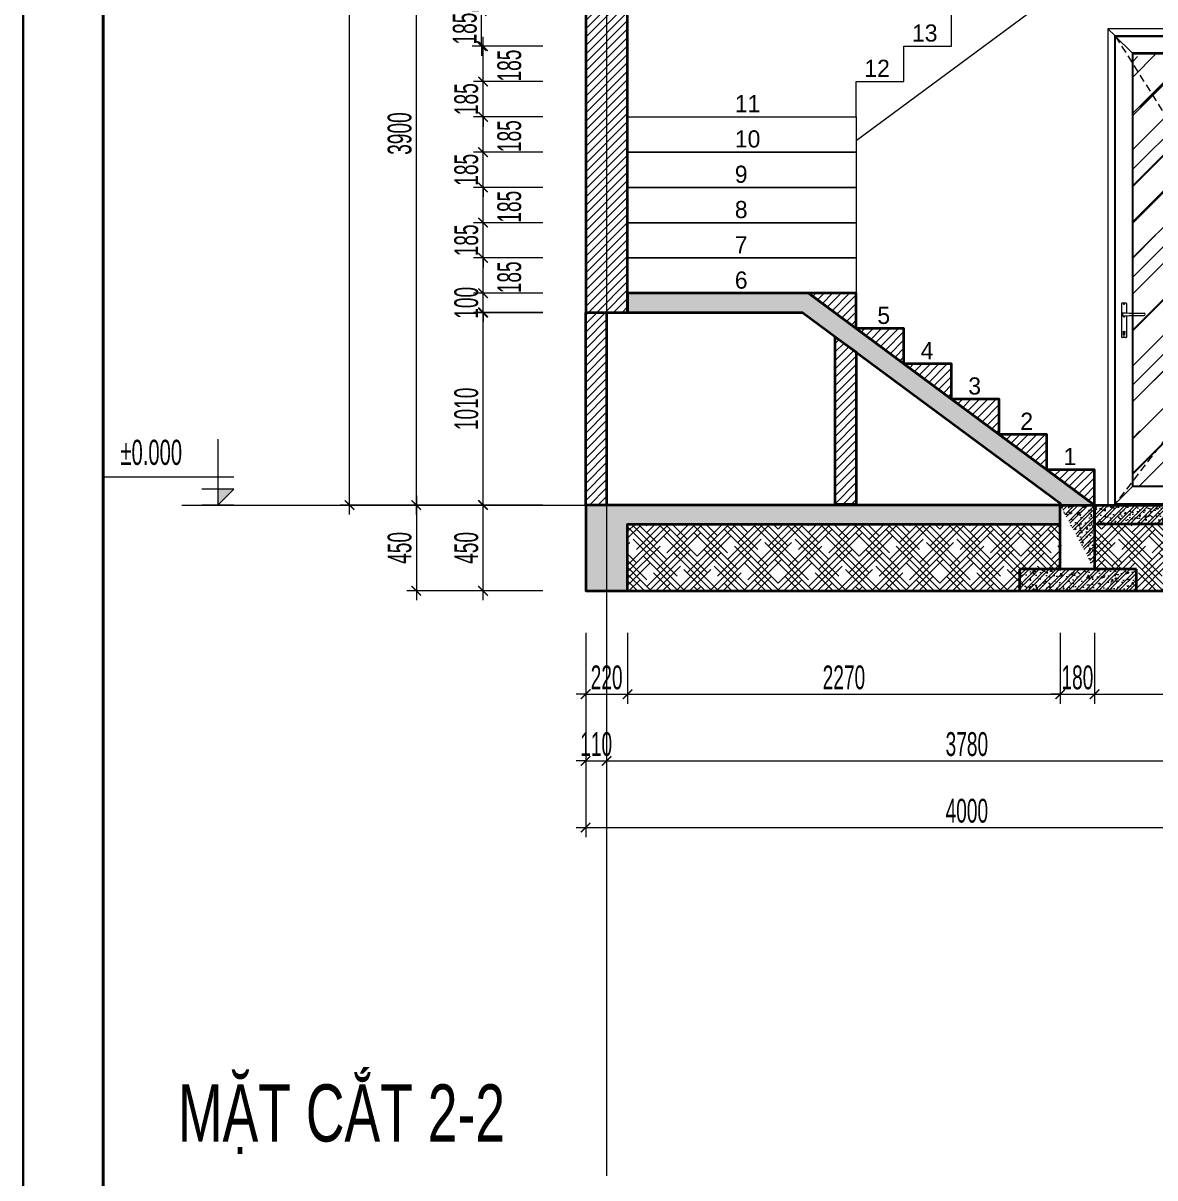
# Model space of a CAD drawing. Header units: millimetres. Extents: x 1336014 to 2939047, y -333549 to -60566.
# Drawn here: x 1430845 to 1436784, y -191835 to -185772 of the extents above; entities that cross this region are included whole.
import ezdxf
from ezdxf.enums import TextEntityAlignment as Align

# ---------------------------------------------------------------- set-up
doc = ezdxf.new("R2010")
doc.units = ezdxf.units.MM
doc.header["$MEASUREMENT"] = 0
doc.linetypes.add('CENTER2', pattern=[1.125, 0.75, -0.125, 0.125, -0.125])
doc.linetypes.add('DASHED', pattern=[0.75, 0.5, -0.25])
for name, color, linetype, lineweight in [('01.Cut', 255, 'Continuous', 35), ('02.Thay', 145, 'Continuous', 15), ('03.Manh', 251, 'Continuous', 13), ('05.Text', 253, 'Continuous', 18), ('06.betong', 2, 'Continuous', 35), ('08.Dim', 156, 'Continuous', 15), ('09.Hatch', 250, 'Continuous', 5), ('10.Text', 254, 'Continuous', 18), ('10.truc', 250, 'CENTER2', 20), ('11.Khung bo', 32, 'Continuous', 50), ('12.Khung', 36, 'Continuous', 25), ('DIM', 252, 'Continuous', 20), ('Khóa cửa', 3, 'Continuous', 9)]:
    doc.layers.add(name, color=color, linetype=linetype, lineweight=lineweight)
doc.layers.add('text', color=7, linetype='Continuous')
doc.layers.add('Tpl_Bound', color=1, linetype='Continuous', plot=False)
doc.styles.add('AVANTH', font='')
doc.styles.add('TT5_Ghi chu 1', font='', dxfattribs={"width": 0.7, "height": 240})
doc.styles.add('TT5_Text Dim', font='hoatbif.shx', dxfattribs={"width": 0.6})
doc.styles.get('AVANTH').set_extended_font_data('.VnAvantH')
doc.styles.get('TT5_Ghi chu 1').set_extended_font_data('.VnBlackH')
doc.dimstyles.new('TT5_Dim 1-50', dxfattribs={"dimscale": 50, "dimtxt": 2.5, "dimasz": 1, "dimexe": 1, "dimexo": 0.5, "dimgap": 0.5, "dimtad": 1, "dimdec": 0, "dimzin": 0, "dimdsep": 46, "dimtxsty": 'TT5_Text Dim', "dimblk": 'ARCHTICK', "dimcen": 0, "dimdle": 1, "dimclrd": 256, "dimclre": 256, "dimclrt": 1, "dimadec": 0, "dimazin": 0, "dimtfac": 0.015, "dimtdec": 0, "dimtix": 1, "dimtmove": 2, "dimatfit": 3, "dimldrblk": 'DOT', "dimfxl": 1, "dimtolj": 1, "dimtzin": 0, "dimlwd": -1, "dimlwe": -1, "dimarcsym": 1})
pattern_1 = [(45, (531514.985, -203097.647), (-22.0970869, 22.0970869), [])]
pattern_2 = [(50, (531514.985, -203097.647), (71.7260183, -6.2752135), [7.5, -82.5]), (355, (531514.985, -203097.65), (-13.8751334, 75.2192134), [6, -66]), (100.4514, (531520.96, -203098.17), (57.850938, 68.943954), [6.374019, -70.114211]), (46.1842, (531514.985, -203077.65), (106.724105, -16.5519014), [11.25, -123.75]), (96.6356, (531523.88, -203079.03), (93.46627, 97.411787), [9.561029, -105.1713]), (351.1842, (531514.98, -203077.65), (93.466195, 97.41186), [9, -99]), (21, (531524.985, -203082.647), (59.6907052, -40.261889), [7.5, -82.5]), (326, (531524.985, -203082.65), (24.331533, 72.5150045), [6, -66]), (71.4514, (531529.96, -203086), (84.022263, 32.2530497), [6.374019, -70.114211]), (37.5, (531514.985, -203097.647), (1.2159855, 33.2893854), [0, -65.2, 0, -67, 0, -66.25]), (7.5, (531514.985, -203097.647), (26.3069537, 39.4411712), [0, -38.2, 0, -63.7, 0, -25.25]), (327.5, (531492.685, -203097.647), (53.3822436, -2.2554872), [0, -25, 0, -78, 0, -103.5]), (317.5, (531482.685, -203097.647), (58.318617, 10.0104982), [0, -32.5, 0, -51.8, 0, -73.5]), (45, (531514.985, -203097.647), (-26.5165043, 26.5165043), []), (45, (531532.662, -203097.647), (-26.5165043, 26.5165043), [])]
pattern_3 = [(45, (487849.896, -203985.647), (53.0330086, 88.38834765), [400, -200]), (135, (487849.896, -203985.647), (53.0330086, -88.38834765), [400, -200])]

# ---------------------------------------------------------------- blocks, each defined once
blk = doc.blocks.new('100')
at = {"layer": '11.Khung bo', "const_width": 26.7}
blk.add_lwpolyline([(1860913, -945240), (1860913, -916940), (1896063, -916940), (1896063, -945240)], close=True, dxfattribs=at)
blk.add_lwpolyline([(1860913, -945240), (1860913, -916940), (1896063, -916940), (1896063, -945240)], close=True, dxfattribs=at)
blk.add_lwpolyline([(1860913, -945240), (1860913, -916940), (1896063, -916940), (1896063, -945240)], close=True, dxfattribs=at)
at = {"layer": '12.Khung'}
blk.add_lwpolyline([(1901579, -945940), (1901579, -916240), (1859580, -916240), (1859580, -945940)], close=True, dxfattribs=at)
blk.add_lwpolyline([(1901579, -945940), (1901579, -916240), (1859580, -916240), (1859580, -945940)], close=True, dxfattribs=at)
blk.add_lwpolyline([(1901579, -945940), (1901579, -916240), (1859580, -916240), (1859580, -945940)], close=True, dxfattribs=at)
blk = doc.blocks.new('TAY NAM')
at = {"layer": 'Khóa cửa', "color": 62}
for p, q in [((-66.6, -1.9), (-66.6, 62.6)), ((-64, 65.2), (-45.1, 65.2)), ((-42.5, 62.6), (-42.5, 12.7)), ((-63, 10.5), (-63, 0.7)), ((-60.4, 13.1), (-46.7, 13.1)), ((-46.7, 13.1), (-27.3, 11.2)), ((-27.3, 11.2), (51.6, 11.2)), ((-27.3, 0), (51.6, 0)), ((-66.6, -113.4), (-66.6, -1.9)), ((-60.4, -1.9), (-46.7, -1.9)), ((-46.7, -1.9), (-27.3, -0.1)), ((-42.5, -1.5), (-42.5, -113.4)), ((-45.1, -116), (-64, -116)), ((-57, -103.8), (-57, -90.7)), ((-52.7, -104.5), (-56.4, -104.5)), ((-55.2, -89), (-55.2, -85)), ((-55.2, -85), (-53.9, -85)), ((-53.9, -89), (-55.2, -89)), ((-53.9, -85), (-53.9, -89)), ((-52.1, -90.7), (-52.1, -103.8))]:
    blk.add_line(p, q, dxfattribs=at)
at = {"layer": 'Khóa cửa', "color": 62, "ltscale": 0.5}
for p, q in [((-55.7, 58.7), (-53.5, 58.7)), ((-54.6, 59.7), (-54.6, 57.6)), ((-55.7, -7.7), (-53.5, -7.7)), ((-54.6, -6.7), (-54.6, -8.9)), ((-55.7, -113.1), (-53.5, -113.1)), ((-54.6, -112.1), (-54.6, -114.2))]:
    blk.add_line(p, q, dxfattribs=at)
at = {"layer": 'Khóa cửa', "color": 62}
for centre, major_axis, start_param, end_param in [((-64, 62.6), (1.83, 1.83), 0.785398, 2.356194), ((-45.1, 62.6), (1.83, 1.83), 5.497787, 7.068583), ((-60.4, 10.5), (-1.83, 1.83), -0.785398, 0.785398), ((-60.4, 0.7), (1.83, 1.83), 2.356194, 3.926991), ((-54.6, 58.8), (-1.23, 1.23), 3.926991, 10.210176), ((50.3, 5.6), (-4.05, 4.05), 2.580988, 5.272994), ((-54.6, -7.6), (-1.23, 1.23), 3.926991, 10.210176), ((-64, -113.4), (-1.83, 1.83), 0.785398, 2.356194), ((-54.6, -87), (3.12, 3.12), 5.497787, 11.780972), ((-56.4, -103.8), (-0.458, 0.458), 0.785398, 2.356194), ((-54.6, -113), (-1.23, 1.23), 3.926991, 10.210176), ((-52.7, -103.8), (0.458, 0.458), 3.926991, 5.497787), ((-45.1, -113.4), (-1.83, 1.83), 2.356194, 3.926991)]:
    blk.add_ellipse(centre, major_axis=major_axis, ratio=1, start_param=start_param, end_param=end_param, dxfattribs=at)
blk = doc.blocks.new('34redrf')
at = {"layer": '03.Manh', "ltscale": 0.1}
h = blk.add_hatch(dxfattribs=at)
h.set_pattern_fill('AR-RROOF', color=256, scale=200, angle=45)
h.set_pattern_definition([(45, (9044.24, -14122.06), (169.705627, 452.54834), [3000, -400, 1000, -200]), (45, (9161.62, -13863.26), (-329.51176, 46.66905), [600, -66, 1200, -150]), (45, (8994.74, -13931.14), (640.638744, 830.143361), [1600, -280, 800, -200])])
h.paths.add_polyline_path([(908007.4, 11593.4), (907341.4, 11593.4), (907341.4, 13861.8), (908007.4, 13861.8)])
at = {"layer": '03.Manh'}
for points in [[(907245.4, 13957.8), (907209.4, 13993.8), (907209.4, 11493.4), (907245.4, 11493.4)], [(908139.4, 13993.8), (907209.4, 13993.8), (907245.4, 13957.8), (908103.4, 13957.8)], [(907336.4, 11588.4), (907249.4, 11501.4), (907249.4, 13953.8), (907336.4, 13866.8)], [(907249.4, 13953.8), (908099.4, 13953.8), (908012.4, 13866.8), (907336.4, 13866.8)], [(908099.4, 13953.8), (908012.4, 13866.8), (908012.4, 11588.4), (908099.4, 11501.4)], [(908139.4, 13993.8), (908103.4, 13957.8), (908103.4, 11493.4), (908139.4, 11493.4)], [(908012.4, 11588.4), (907336.4, 11588.4), (907249.4, 11501.4), (908099.4, 11501.4)]]:
    blk.add_lwpolyline(points, close=True, dxfattribs=at)
at = {"layer": '03.Manh', "linetype": 'DASHED', "ltscale": 80}
blk.add_lwpolyline([(907249.4, 13953.8), (908099.4, 12608.4), (907249.4, 11501.4)], dxfattribs=at)
at = {"layer": '03.Manh', "ltscale": 0.15}
blk.add_lwpolyline([(908007.4, 11593.4), (907341.4, 11593.4), (907341.4, 13861.8), (908007.4, 13861.8)], close=True, dxfattribs=at)
at = {"layer": '03.Manh'}
blk.add_blockref('TAY NAM', (907349.1, 12489), dxfattribs=at)
blk = doc.blocks.new('_ARCHTICK')
at = {"const_width": 0.15}
blk.add_lwpolyline([(-0.5, -0.5), (0.5, 0.5)], dxfattribs=at)
blk = doc.blocks.new('*D1069')
at = {"layer": '08.Dim', "transparency": 16777216}
for p, q in [((1433797.4, -188972.6), (1433797.4, -189345.6)), ((1434017.4, -188972.6), (1434017.4, -189345.6)), ((1433797.4, -189295.6), (1433747.4, -189295.6)), ((1433797.4, -189295.6), (1434017.4, -189295.6)), ((1434017.4, -189295.6), (1434067.4, -189295.6))]:
    blk.add_line(p, q, dxfattribs=at)
at = {"layer": 'Defpoints', "color": 0, "transparency": 16777216}
for p in [(1433797.4, -188947.6), (1434017.4, -188947.6), (1434017.4, -189295.6)]:
    blk.add_point(p, dxfattribs=at)
at = {"layer": '08.Dim', "transparency": 16777216, "xscale": 50, "yscale": 50, "zscale": 50}
blk.add_blockref('_ARCHTICK', (1433797.4, -189295.6), dxfattribs=at)
at = {"layer": '08.Dim', "transparency": 16777216, "xscale": 50, "yscale": 50, "zscale": 50, "rotation": 180}
blk.add_blockref('_ARCHTICK', (1434017.4, -189295.6), dxfattribs=at)
at = {"layer": '08.Dim', "color": 1, "transparency": 16777216, "insert": (1433907.4, -189208.1), "char_height": 125, "attachment_point": 5, "style": 'TT5_Text Dim'}
blk.add_mtext('\\A1;220', dxfattribs=at)
blk = doc.blocks.new('_DOT')
blk.add_line((-0.5, 0), (-1, 0))
at = {"const_width": 0.5}
blk.add_lwpolyline([(-0.25, 0, 1), (0.25, 0, 1)], format="xyb", close=True, dxfattribs=at)
blk = doc.blocks.new('*D1070')
at = {"layer": '08.Dim', "transparency": 16777216}
for p, q in [((1434017.4, -188972.6), (1434017.4, -189345.6)), ((1436287.5, -188972.6), (1436287.5, -189345.6)), ((1433967.4, -189295.6), (1436337.5, -189295.6))]:
    blk.add_line(p, q, dxfattribs=at)
at = {"layer": 'Defpoints', "color": 0, "transparency": 16777216}
for p in [(1434017.4, -188947.6), (1436287.5, -188947.6), (1436287.5, -189295.6)]:
    blk.add_point(p, dxfattribs=at)
at = {"layer": '08.Dim', "transparency": 16777216, "xscale": 50, "yscale": 50, "zscale": 50, "rotation": 180}
blk.add_blockref('_ARCHTICK', (1434017.4, -189295.6), dxfattribs=at)
at = {"layer": '08.Dim', "transparency": 16777216, "xscale": 50, "yscale": 50, "zscale": 50}
blk.add_blockref('_ARCHTICK', (1436287.5, -189295.6), dxfattribs=at)
at = {"layer": '08.Dim', "color": 1, "transparency": 16777216, "insert": (1435152.4, -189208.1), "char_height": 125, "attachment_point": 5, "style": 'TT5_Text Dim'}
blk.add_mtext('\\A1;2270', dxfattribs=at)
blk = doc.blocks.new('*D1071')
at = {"layer": '08.Dim', "transparency": 16777216}
for p, q in [((1436287.5, -188972.6), (1436287.5, -189345.6)), ((1436467.4, -188972.6), (1436467.4, -189345.6)), ((1436287.5, -189295.6), (1436237.5, -189295.6)), ((1436287.5, -189295.6), (1436467.4, -189295.6)), ((1436467.4, -189295.6), (1436517.4, -189295.6))]:
    blk.add_line(p, q, dxfattribs=at)
at = {"layer": 'Defpoints', "color": 0, "transparency": 16777216}
for p in [(1436287.5, -188947.6), (1436467.4, -188947.6), (1436467.4, -189295.6)]:
    blk.add_point(p, dxfattribs=at)
at = {"layer": '08.Dim', "transparency": 16777216, "xscale": 50, "yscale": 50, "zscale": 50}
blk.add_blockref('_ARCHTICK', (1436287.5, -189295.6), dxfattribs=at)
at = {"layer": '08.Dim', "transparency": 16777216, "xscale": 50, "yscale": 50, "zscale": 50, "rotation": 180}
blk.add_blockref('_ARCHTICK', (1436467.4, -189295.6), dxfattribs=at)
at = {"layer": '08.Dim', "color": 1, "transparency": 16777216, "insert": (1436377.4, -189208.1), "char_height": 125, "attachment_point": 5, "style": 'TT5_Text Dim'}
blk.add_mtext('\\A1;180', dxfattribs=at)
blk = doc.blocks.new('*D1072')
at = {"layer": '08.Dim', "transparency": 16777216}
for p, q in [((1436467.4, -188972.6), (1436467.4, -189345.6)), ((1437577.4, -188972.6), (1437577.4, -189345.6)), ((1436417.4, -189295.6), (1437627.4, -189295.6))]:
    blk.add_line(p, q, dxfattribs=at)
at = {"layer": 'Defpoints', "color": 0, "transparency": 16777216}
for p in [(1436467.4, -188947.6), (1437577.4, -188947.6), (1437577.4, -189295.6)]:
    blk.add_point(p, dxfattribs=at)
at = {"layer": '08.Dim', "transparency": 16777216, "xscale": 50, "yscale": 50, "zscale": 50, "rotation": 180}
blk.add_blockref('_ARCHTICK', (1436467.4, -189295.6), dxfattribs=at)
at = {"layer": '08.Dim', "transparency": 16777216, "xscale": 50, "yscale": 50, "zscale": 50}
blk.add_blockref('_ARCHTICK', (1437577.4, -189295.6), dxfattribs=at)
at = {"layer": '08.Dim', "color": 1, "transparency": 16777216, "insert": (1437022.4, -189208.1), "char_height": 125, "attachment_point": 5, "style": 'TT5_Text Dim'}
blk.add_mtext('\\A1;1110', dxfattribs=at)
blk = doc.blocks.new('*D1074')
at = {"layer": '08.Dim', "transparency": 16777216}
for p, q in [((1433907.4, -188972.6), (1433907.4, -189695.6)), ((1437687.4, -188972.6), (1437687.4, -189695.6)), ((1433857.4, -189645.6), (1437737.4, -189645.6))]:
    blk.add_line(p, q, dxfattribs=at)
at = {"layer": 'Defpoints', "color": 0, "transparency": 16777216}
for p in [(1433907.4, -188947.6), (1437687.4, -188947.6), (1437687.4, -189645.6)]:
    blk.add_point(p, dxfattribs=at)
at = {"layer": '08.Dim', "transparency": 16777216, "xscale": 50, "yscale": 50, "zscale": 50, "rotation": 180}
blk.add_blockref('_ARCHTICK', (1433907.4, -189645.6), dxfattribs=at)
at = {"layer": '08.Dim', "transparency": 16777216, "xscale": 50, "yscale": 50, "zscale": 50}
blk.add_blockref('_ARCHTICK', (1437687.4, -189645.6), dxfattribs=at)
at = {"layer": '08.Dim', "color": 1, "transparency": 16777216, "insert": (1435797.4, -189558.1), "char_height": 125, "attachment_point": 5, "style": 'TT5_Text Dim'}
blk.add_mtext('\\A1;3780', dxfattribs=at)
blk = doc.blocks.new('*D1075')
at = {"layer": '08.Dim', "transparency": 16777216}
for p, q in [((1433797.4, -188972.6), (1433797.4, -189695.6)), ((1433907.4, -188972.6), (1433907.4, -189695.6)), ((1433797.4, -189645.6), (1433747.4, -189645.6)), ((1433797.4, -189645.6), (1433907.4, -189645.6)), ((1433907.4, -189645.6), (1433957.4, -189645.6))]:
    blk.add_line(p, q, dxfattribs=at)
at = {"layer": 'Defpoints', "color": 0, "transparency": 16777216}
for p in [(1433797.4, -188947.6), (1433907.4, -188947.6), (1433907.4, -189645.6)]:
    blk.add_point(p, dxfattribs=at)
at = {"layer": '08.Dim', "transparency": 16777216, "xscale": 50, "yscale": 50, "zscale": 50}
blk.add_blockref('_ARCHTICK', (1433797.4, -189645.6), dxfattribs=at)
at = {"layer": '08.Dim', "transparency": 16777216, "xscale": 50, "yscale": 50, "zscale": 50, "rotation": 180}
blk.add_blockref('_ARCHTICK', (1433907.4, -189645.6), dxfattribs=at)
at = {"layer": '08.Dim', "color": 1, "transparency": 16777216, "insert": (1433852.4, -189558.1), "char_height": 125, "attachment_point": 5, "style": 'TT5_Text Dim'}
blk.add_mtext('\\A1;110', dxfattribs=at)
blk = doc.blocks.new('*D1077')
at = {"layer": '08.Dim', "transparency": 16777216}
for p, q in [((1433797.4, -188972.6), (1433797.4, -190045.6)), ((1437797.4, -188972.6), (1437797.4, -190045.6)), ((1433747.4, -189995.6), (1437847.4, -189995.6))]:
    blk.add_line(p, q, dxfattribs=at)
at = {"layer": 'Defpoints', "color": 0, "transparency": 16777216}
for p in [(1433797.4, -188947.6), (1437797.4, -188947.6), (1437797.4, -189995.6)]:
    blk.add_point(p, dxfattribs=at)
at = {"layer": '08.Dim', "transparency": 16777216, "xscale": 50, "yscale": 50, "zscale": 50, "rotation": 180}
blk.add_blockref('_ARCHTICK', (1433797.4, -189995.6), dxfattribs=at)
at = {"layer": '08.Dim', "transparency": 16777216, "xscale": 50, "yscale": 50, "zscale": 50}
blk.add_blockref('_ARCHTICK', (1437797.4, -189995.6), dxfattribs=at)
at = {"layer": '08.Dim', "color": 1, "transparency": 16777216, "insert": (1435797.4, -189908.1), "char_height": 125, "attachment_point": 5, "style": 'TT5_Text Dim'}
blk.add_mtext('\\A1;4000', dxfattribs=at)
blk = doc.blocks.new('*D1086')
at = {"layer": '08.Dim', "transparency": 16777216}
for p, q in [((1433258.9, -188802.6), (1433258.9, -188252.6)), ((1433572.4, -188302.6), (1433208.9, -188302.6)), ((1433572.4, -188752.6), (1433208.9, -188752.6))]:
    blk.add_line(p, q, dxfattribs=at)
at = {"layer": 'Defpoints', "color": 0, "transparency": 16777216}
for p in [(1433258.9, -188302.6), (1433597.4, -188302.6), (1433597.4, -188752.6)]:
    blk.add_point(p, dxfattribs=at)
at = {"layer": '08.Dim', "transparency": 16777216, "xscale": 50, "yscale": 50, "zscale": 50}
for p, rotation in [((1433258.9, -188302.6), 90), ((1433258.9, -188752.6), 270)]:
    blk.add_blockref('_ARCHTICK', p, dxfattribs=dict(at, rotation=rotation))
at = {"layer": '08.Dim', "color": 1, "transparency": 16777216, "insert": (1433171.4, -188527.6), "char_height": 125, "attachment_point": 5, "rotation": 90, "style": 'TT5_Text Dim'}
blk.add_mtext('\\A1;450', dxfattribs=at)
blk = doc.blocks.new('*D1087')
at = {"layer": '08.Dim', "transparency": 16777216}
for p, q in [((1432908.9, -188352.6), (1432908.9, -184352.1)), ((1433572.4, -184402.1), (1432858.9, -184402.1)), ((1433572.4, -188302.6), (1432858.9, -188302.6))]:
    blk.add_line(p, q, dxfattribs=at)
at = {"layer": 'Defpoints', "color": 0, "transparency": 16777216}
for p in [(1432908.9, -184402.1), (1433597.4, -184402.1), (1433597.4, -188302.6)]:
    blk.add_point(p, dxfattribs=at)
at = {"layer": '08.Dim', "transparency": 16777216, "xscale": 50, "yscale": 50, "zscale": 50}
for p, rotation in [((1432908.9, -184402.1), 90), ((1432908.9, -188302.6), 270)]:
    blk.add_blockref('_ARCHTICK', p, dxfattribs=dict(at, rotation=rotation))
at = {"layer": '08.Dim', "color": 1, "transparency": 16777216, "insert": (1432821.4, -186352.4), "char_height": 125, "attachment_point": 5, "rotation": 90, "style": 'TT5_Text Dim'}
blk.add_mtext('\\A1;3900', dxfattribs=at)
blk = doc.blocks.new('*D1091')
at = {"layer": '08.Dim', "transparency": 16777216}
for p, q in [((1432908.9, -188252.6), (1432908.9, -188802.6)), ((1433572.4, -188302.6), (1432858.9, -188302.6)), ((1433572.4, -188752.6), (1432858.9, -188752.6))]:
    blk.add_line(p, q, dxfattribs=at)
at = {"layer": 'Defpoints', "color": 0, "transparency": 16777216}
for p in [(1433597.4, -188302.6), (1432908.9, -188752.6), (1433597.4, -188752.6)]:
    blk.add_point(p, dxfattribs=at)
at = {"layer": '08.Dim', "transparency": 16777216, "xscale": 50, "yscale": 50, "zscale": 50}
for p, rotation in [((1432908.9, -188302.6), 90), ((1432908.9, -188752.6), 270)]:
    blk.add_blockref('_ARCHTICK', p, dxfattribs=dict(at, rotation=rotation))
at = {"layer": '08.Dim', "color": 1, "transparency": 16777216, "insert": (1432821.4, -188527.6), "char_height": 125, "attachment_point": 5, "rotation": 90, "style": 'TT5_Text Dim'}
blk.add_mtext('\\A1;450', dxfattribs=at)
blk = doc.blocks.new('*D1092')
at = {"layer": '08.Dim', "transparency": 16777216}
for p, q in [((1433572.4, -174352.4), (1432508.9, -174352.4)), ((1432558.9, -188352.6), (1432558.9, -174302.4)), ((1433572.4, -188302.6), (1432508.9, -188302.6))]:
    blk.add_line(p, q, dxfattribs=at)
at = {"layer": 'Defpoints', "color": 0, "transparency": 16777216}
for p in [(1432558.9, -174352.4), (1433597.4, -174352.4), (1433597.4, -188302.6)]:
    blk.add_point(p, dxfattribs=at)
at = {"layer": '08.Dim', "transparency": 16777216, "xscale": 50, "yscale": 50, "zscale": 50}
for p, rotation in [((1432558.9, -174352.4), 90), ((1432558.9, -188302.6), 270)]:
    blk.add_blockref('_ARCHTICK', p, dxfattribs=dict(at, rotation=rotation))
at = {"layer": '08.Dim', "color": 1, "transparency": 16777216, "insert": (1432471.4, -181327.5), "char_height": 125, "attachment_point": 5, "rotation": 90, "style": 'TT5_Text Dim'}
blk.add_mtext('\\A1;13950', dxfattribs=at)
blk = doc.blocks.new('A$C4E7C6F34')
at = {"layer": 'DIM'}
blk.add_hatch(color=256, dxfattribs=at).paths.add_polyline_path([(-38, 0), (-38, 138), (-178, 138)])
for p, q in [((-38, 576), (-38, 0)), ((964, 248), (-178, 248)), ((-178, 138), (101, 138)), ((-178, 138), (-38, 0)), ((-178, 0), (101, 0))]:
    blk.add_line(p, q, dxfattribs=at)
at = {"layer": 'text', "style": 'TT5_Text Dim', "flags": 8}
blk.add_attdef('%%P0.000', text='', height=220, dxfattribs=at).set_placement((102, 461), align=Align.MIDDLE_LEFT)
blk = doc.blocks.new('*D1094')
at = {"layer": '08.Dim', "transparency": 16777216}
for p, q in [((1433258.9, -188352.6), (1433258.9, -187242.9)), ((1433572.4, -187292.9), (1433208.9, -187292.9)), ((1433572.4, -188302.6), (1433208.9, -188302.6))]:
    blk.add_line(p, q, dxfattribs=at)
at = {"layer": 'Defpoints', "color": 0, "transparency": 16777216}
for p in [(1433258.9, -187292.9), (1433597.4, -187292.9), (1433597.4, -188302.6)]:
    blk.add_point(p, dxfattribs=at)
at = {"layer": '08.Dim', "transparency": 16777216, "xscale": 50, "yscale": 50, "zscale": 50}
for p, rotation in [((1433258.9, -187292.9), 90), ((1433258.9, -188302.6), 270)]:
    blk.add_blockref('_ARCHTICK', p, dxfattribs=dict(at, rotation=rotation))
at = {"layer": '08.Dim', "color": 1, "transparency": 16777216, "insert": (1433171.4, -187797.7), "char_height": 125, "attachment_point": 5, "rotation": 90, "style": 'TT5_Text Dim'}
blk.add_mtext('\\A1;1010', dxfattribs=at)
blk = doc.blocks.new('*D1095')
at = {"layer": '08.Dim', "transparency": 16777216}
for p, q in [((1433258.9, -187190.9), (1433258.9, -187140.9)), ((1433572.4, -187190.9), (1433208.9, -187190.9)), ((1433258.9, -187290.9), (1433258.9, -187190.9)), ((1433572.4, -187290.9), (1433208.9, -187290.9)), ((1433258.9, -187290.9), (1433258.9, -187340.9))]:
    blk.add_line(p, q, dxfattribs=at)
at = {"layer": 'Defpoints', "color": 0, "transparency": 16777216}
for p in [(1433258.9, -187190.9), (1433597.4, -187190.9), (1433597.4, -187290.9)]:
    blk.add_point(p, dxfattribs=at)
at = {"layer": '08.Dim', "transparency": 16777216, "xscale": 50, "yscale": 50, "zscale": 50}
for p, rotation in [((1433258.9, -187190.9), 270), ((1433258.9, -187290.9), 90)]:
    blk.add_blockref('_ARCHTICK', p, dxfattribs=dict(at, rotation=rotation))
at = {"layer": '08.Dim', "color": 1, "transparency": 16777216, "insert": (1433171.4, -187240.9), "char_height": 125, "attachment_point": 5, "rotation": 90, "style": 'TT5_Text Dim'}
blk.add_mtext('\\A1;100', dxfattribs=at)
blk = doc.blocks.new('*D1096')
at = {"layer": '08.Dim', "transparency": 16777216}
for p, q in [((1433258.9, -187240.9), (1433258.9, -186955.6)), ((1433572.4, -187005.6), (1433208.9, -187005.6)), ((1433572.4, -187190.9), (1433208.9, -187190.9))]:
    blk.add_line(p, q, dxfattribs=at)
at = {"layer": 'Defpoints', "color": 0, "transparency": 16777216}
for p in [(1433258.9, -187005.6), (1433597.4, -187005.6), (1433597.4, -187190.9)]:
    blk.add_point(p, dxfattribs=at)
at = {"layer": '08.Dim', "transparency": 16777216, "xscale": 50, "yscale": 50, "zscale": 50}
for p, rotation in [((1433258.9, -187005.6), 90), ((1433258.9, -187190.9), 270)]:
    blk.add_blockref('_ARCHTICK', p, dxfattribs=dict(at, rotation=rotation))
at = {"layer": '08.Dim', "color": 1, "transparency": 16777216, "insert": (1433397, -187107), "char_height": 125, "attachment_point": 5, "rotation": 90, "style": 'TT5_Text Dim'}
blk.add_mtext('\\A1;185', dxfattribs=at)
blk = doc.blocks.new('*D1097')
at = {"layer": '08.Dim', "transparency": 16777216}
for p, q in [((1433258.9, -186820.3), (1433258.9, -186770.3)), ((1433572.4, -186820.3), (1433208.9, -186820.3)), ((1433258.9, -187005.6), (1433258.9, -186820.3)), ((1433572.4, -187005.6), (1433208.9, -187005.6)), ((1433258.9, -187005.6), (1433258.9, -187055.6))]:
    blk.add_line(p, q, dxfattribs=at)
at = {"layer": 'Defpoints', "color": 0, "transparency": 16777216}
for p in [(1433258.9, -186820.3), (1433597.4, -186820.3), (1433597.4, -187005.6)]:
    blk.add_point(p, dxfattribs=at)
at = {"layer": '08.Dim', "transparency": 16777216, "xscale": 50, "yscale": 50, "zscale": 50}
for p, rotation in [((1433258.9, -186820.3), 270), ((1433258.9, -187005.6), 90)]:
    blk.add_blockref('_ARCHTICK', p, dxfattribs=dict(at, rotation=rotation))
at = {"layer": '08.Dim', "color": 1, "transparency": 16777216, "insert": (1433171.4, -186912.9), "char_height": 125, "attachment_point": 5, "rotation": 90, "style": 'TT5_Text Dim'}
blk.add_mtext('\\A1;185', dxfattribs=at)
blk = doc.blocks.new('*D1098')
at = {"layer": '08.Dim', "transparency": 16777216}
for p, q in [((1433258.9, -186449.7), (1433258.9, -186399.7)), ((1433572.4, -186449.7), (1433208.9, -186449.7)), ((1433258.9, -186635), (1433258.9, -186449.7)), ((1433572.4, -186635), (1433208.9, -186635)), ((1433258.9, -186635), (1433258.9, -186685))]:
    blk.add_line(p, q, dxfattribs=at)
at = {"layer": 'Defpoints', "color": 0, "transparency": 16777216}
for p in [(1433258.9, -186449.7), (1433597.4, -186449.7), (1433597.4, -186635)]:
    blk.add_point(p, dxfattribs=at)
at = {"layer": '08.Dim', "transparency": 16777216, "xscale": 50, "yscale": 50, "zscale": 50}
for p, rotation in [((1433258.9, -186449.7), 270), ((1433258.9, -186635), 90)]:
    blk.add_blockref('_ARCHTICK', p, dxfattribs=dict(at, rotation=rotation))
at = {"layer": '08.Dim', "color": 1, "transparency": 16777216, "insert": (1433171.4, -186542.4), "char_height": 125, "attachment_point": 5, "rotation": 90, "style": 'TT5_Text Dim'}
blk.add_mtext('\\A1;185', dxfattribs=at)
blk = doc.blocks.new('*D1099')
at = {"layer": '08.Dim', "transparency": 16777216}
for p, q in [((1433258.9, -186079.1), (1433258.9, -186029.1)), ((1433572.4, -186079.1), (1433208.9, -186079.1)), ((1433258.9, -186264.4), (1433258.9, -186079.1)), ((1433572.4, -186264.4), (1433208.9, -186264.4)), ((1433258.9, -186264.4), (1433258.9, -186314.4))]:
    blk.add_line(p, q, dxfattribs=at)
at = {"layer": 'Defpoints', "color": 0, "transparency": 16777216}
for p in [(1433258.9, -186079.1), (1433597.4, -186079.1), (1433597.4, -186264.4)]:
    blk.add_point(p, dxfattribs=at)
at = {"layer": '08.Dim', "transparency": 16777216, "xscale": 50, "yscale": 50, "zscale": 50}
for p, rotation in [((1433258.9, -186079.1), 270), ((1433258.9, -186264.4), 90)]:
    blk.add_blockref('_ARCHTICK', p, dxfattribs=dict(at, rotation=rotation))
at = {"layer": '08.Dim', "color": 1, "transparency": 16777216, "insert": (1433171.4, -186171.8), "char_height": 125, "attachment_point": 5, "rotation": 90, "style": 'TT5_Text Dim'}
blk.add_mtext('\\A1;185', dxfattribs=at)
blk = doc.blocks.new('*D1100')
at = {"layer": '08.Dim', "transparency": 16777216}
for p, q in [((1433251.2, -185708.6), (1433251.2, -185658.6)), ((1433572.4, -185708.6), (1433201.2, -185708.6)), ((1433251.2, -185893.8), (1433251.2, -185708.6)), ((1433572.4, -185893.8), (1433201.2, -185893.8)), ((1433251.2, -185893.8), (1433251.2, -185943.8))]:
    blk.add_line(p, q, dxfattribs=at)
at = {"layer": 'Defpoints', "color": 0, "transparency": 16777216}
for p in [(1433251.2, -185708.6), (1433597.4, -185708.6), (1433597.4, -185893.8)]:
    blk.add_point(p, dxfattribs=at)
at = {"layer": '08.Dim', "transparency": 16777216, "xscale": 50, "yscale": 50, "zscale": 50}
for p, rotation in [((1433251.2, -185708.6), 270), ((1433251.2, -185893.8), 90)]:
    blk.add_blockref('_ARCHTICK', p, dxfattribs=dict(at, rotation=rotation))
at = {"layer": '08.Dim', "color": 1, "transparency": 16777216, "insert": (1433163.7, -185801.2), "char_height": 125, "attachment_point": 5, "rotation": 90, "style": 'TT5_Text Dim'}
blk.add_mtext('\\A1;185', dxfattribs=at)
blk = doc.blocks.new('*D1104')
at = {"layer": '08.Dim', "transparency": 16777216}
for p, q in [((1433258.9, -186870.3), (1433258.9, -186585)), ((1433572.4, -186635), (1433208.9, -186635)), ((1433572.4, -186820.3), (1433208.9, -186820.3))]:
    blk.add_line(p, q, dxfattribs=at)
at = {"layer": 'Defpoints', "color": 0, "transparency": 16777216}
for p in [(1433258.9, -186635), (1433597.4, -186635), (1433597.4, -186820.3)]:
    blk.add_point(p, dxfattribs=at)
at = {"layer": '08.Dim', "transparency": 16777216, "xscale": 50, "yscale": 50, "zscale": 50}
for p, rotation in [((1433258.9, -186635), 90), ((1433258.9, -186820.3), 270)]:
    blk.add_blockref('_ARCHTICK', p, dxfattribs=dict(at, rotation=rotation))
at = {"layer": '08.Dim', "color": 1, "transparency": 16777216, "insert": (1433397, -186736.4), "char_height": 125, "attachment_point": 5, "rotation": 90, "style": 'TT5_Text Dim'}
blk.add_mtext('\\A1;185', dxfattribs=at)
blk = doc.blocks.new('*D1105')
at = {"layer": '08.Dim', "transparency": 16777216}
for p, q in [((1433258.9, -186499.7), (1433258.9, -186214.4)), ((1433572.4, -186264.4), (1433208.9, -186264.4)), ((1433572.4, -186449.7), (1433208.9, -186449.7))]:
    blk.add_line(p, q, dxfattribs=at)
at = {"layer": 'Defpoints', "color": 0, "transparency": 16777216}
for p in [(1433258.9, -186264.4), (1433597.4, -186264.4), (1433597.4, -186449.7)]:
    blk.add_point(p, dxfattribs=at)
at = {"layer": '08.Dim', "transparency": 16777216, "xscale": 50, "yscale": 50, "zscale": 50}
for p, rotation in [((1433258.9, -186264.4), 90), ((1433258.9, -186449.7), 270)]:
    blk.add_blockref('_ARCHTICK', p, dxfattribs=dict(at, rotation=rotation))
at = {"layer": '08.Dim', "color": 1, "transparency": 16777216, "insert": (1433397, -186365.9), "char_height": 125, "attachment_point": 5, "rotation": 90, "style": 'TT5_Text Dim'}
blk.add_mtext('\\A1;185', dxfattribs=at)
blk = doc.blocks.new('*D1106')
at = {"layer": '08.Dim', "transparency": 16777216}
for p, q in [((1433258.9, -186129.1), (1433258.9, -185843.8)), ((1433572.4, -185893.8), (1433208.9, -185893.8)), ((1433572.4, -186079.1), (1433208.9, -186079.1))]:
    blk.add_line(p, q, dxfattribs=at)
at = {"layer": 'Defpoints', "color": 0, "transparency": 16777216}
for p in [(1433258.9, -185893.8), (1433597.4, -185893.8), (1433597.4, -186079.1)]:
    blk.add_point(p, dxfattribs=at)
at = {"layer": '08.Dim', "transparency": 16777216, "xscale": 50, "yscale": 50, "zscale": 50}
for p, rotation in [((1433258.9, -185893.8), 90), ((1433258.9, -186079.1), 270)]:
    blk.add_blockref('_ARCHTICK', p, dxfattribs=dict(at, rotation=rotation))
at = {"layer": '08.Dim', "color": 1, "transparency": 16777216, "insert": (1433397, -185995.3), "char_height": 125, "attachment_point": 5, "rotation": 90, "style": 'TT5_Text Dim'}
blk.add_mtext('\\A1;185', dxfattribs=at)

msp = doc.modelspace()

# ---------------------------------------------------------------- hatches: boundary and pattern name
at = {"layer": '09.Hatch', "ltscale": 50}
h = msp.add_hatch(dxfattribs=at)
h.set_pattern_fill('TUONGXAY', color=256, scale=250, style=0)
h.set_pattern_definition([(45, (250010.494, -71783.014), (-22.0970869, 22.0970869), [])])
h.paths.add_polyline_path([(1434017.4, -184852.1), (1433797.4, -184852.1), (1433797.4, -187290.9), (1434017.4, -187290.9)])
h = msp.add_hatch(dxfattribs=at)
h.set_pattern_fill('BTCT', color=256, scale=10, style=0)
h.set_pattern_definition([(50, (-362187.75, -128272.514), (71.7260183, -6.2752135), [7.5, -82.5]), (355, (-362187.75, -128272.514), (-13.8751334, 75.2192134), [6, -66]), (100.4514, (-362181.77, -128273.04), (57.8509382, 68.9439542), [6.374019, -70.1142112]), (46.1842, (-362187.75, -128252.51), (106.724105, -16.5519014), [11.25, -123.75]), (96.6356, (-362178.86, -128253.89), (93.4662706, 97.411787), [9.561029, -105.1713]), (351.1842, (-362187.75, -128252.51), (93.4661945, 97.41186), [9, -99]), (21, (-362177.75, -128257.514), (59.6907052, -40.261889), [7.5, -82.5]), (326, (-362177.75, -128257.514), (24.3315332, 72.5150045), [6, -66]), (71.4514, (-362172.776, -128260.87), (84.0222629, 32.2530497), [6.374019, -70.1142112]), (37.5, (-362187.75, -128272.514), (1.21598553, 33.2893854), [0, -65.2, 0, -67, 0, -66.25]), (7.5, (-362187.75, -128272.514), (26.30695374, 39.4411712), [0, -38.2, 0, -63.7, 0, -25.25]), (327.5, (-362210.05, -128272.514), (53.3822436, -2.25548717), [0, -25, 0, -78, 0, -103.5]), (317.5, (-362220.05, -128272.514), (58.3186169, 10.0104982), [0, -32.5, 0, -51.8, 0, -73.5]), (45, (-362187.75, -128272.514), (-26.5165043, 26.5165043), []), (45, (-362170.072, -128272.514), (-26.5165043, 26.5165043), [])])
h.paths.add_polyline_path([(1434017.4, -187190.9), (1434017.4, -187290.9), (1434934.4, -187290.9), (1436286.5, -188293), (1436286.5, -188302.6), (1436467.4, -188302.6), (1434967.4, -187190.9)])
h = msp.add_hatch(dxfattribs=at)
h.set_pattern_fill('TUONGXAY', color=256, scale=250, style=0)
h.set_pattern_definition([(45, (-362187.75, -128272.514), (-22.0970869, 22.0970869), [])])
h.paths.add_polyline_path([(1434967.4, -187190.9), (1436467.4, -188302.6), (1436467.4, -188117.3), (1436217.4, -188117.3), (1436217.4, -187932), (1435967.4, -187932), (1435967.4, -187746.7), (1435717.4, -187746.7), (1435717.4, -187561.5), (1435467.4, -187561.5), (1435467.4, -187376.2), (1435217.4, -187376.2), (1435217.4, -187190.9)])
h = msp.add_hatch(dxfattribs=at)
h.set_pattern_fill('TUONGXAY', color=256, scale=250, style=0)
h.set_pattern_definition(pattern_1)
h.paths.add_polyline_path([(1433797.4, -187290.9), (1433907.4, -187290.9), (1433907.4, -188302.6), (1433797.4, -188302.6)])
h = msp.add_hatch(dxfattribs=at)
h.set_pattern_fill('TUONGXAY', color=256, scale=250, style=0)
h.set_pattern_definition(pattern_1)
h.paths.add_polyline_path([(1435217.4, -187593.7), (1435217.3, -187500.5), (1435107.3, -187419), (1435107.4, -188302.6), (1435217.4, -188302.6)])
h = msp.add_hatch(dxfattribs=at)
h.set_pattern_fill('BTCT', color=256, scale=10, style=0)
h.set_pattern_definition(pattern_2)
h.paths.add_polyline_path([(1434017.4, -188752.6), (1434017.4, -188402.6), (1436286.5, -188402.6), (1436286.5, -188302.6), (1433797.4, -188302.6), (1433797.4, -188752.6)])
h = msp.add_hatch(dxfattribs=at)
h.set_pattern_fill('BTCT', color=256, scale=10, style=0)
h.set_pattern_definition(pattern_2)
h.paths.add_polyline_path([(1436687.2, -188752.6), (1436687.2, -188639.4), (1436074.2, -188639.4), (1436074.2, -188752.6)])
edge = h.paths.add_edge_path()
edge.add_line((1436687.2, -188752.6), (1436687.2, -188639.4))
edge.add_line((1436687.2, -188639.4), (1436074.2, -188639.4))
edge.add_line((1436074.2, -188639.4), (1436074.2, -188752.6))
edge.add_line((1436074.2, -188752.6), (1436687.2, -188752.6))
edge.add_line((1436467.4, -188302.6), (1436467.4, -188639.4))
edge.add_line((1436286.5, -188639.4), (1436286.5, -188302.6))
edge.add_line((1436467.4, -188639.4), (1436294, -188639.4))
edge.add_line((1436286.5, -188302.6), (1436467.4, -188302.6))
h = msp.add_hatch(dxfattribs=at)
h.set_pattern_fill('BTCT', color=256, scale=10, style=0)
h.set_pattern_definition(pattern_2)
h.paths.add_polyline_path([(1436467.4, -188302.6), (1437797.4, -188302.6), (1437797.4, -188752.6), (1437577.4, -188752.6), (1437577.4, -188402.6), (1436467.4, -188402.6)])
at = {"layer": '09.Hatch'}
h = msp.add_hatch(dxfattribs=at)
h.set_pattern_fill('HOUND', color=256, scale=400, angle=45)
h.set_pattern_definition(pattern_3)
h.paths.add_polyline_path([(1434017.4, -188402.6), (1434017.4, -188752.6), (1436074.2, -188752.6), (1436074.2, -188639.4), (1436286.5, -188639.4), (1436286.5, -188402.6)])
h = msp.add_hatch(dxfattribs=at)
h.set_pattern_fill('HOUND', color=256, scale=400, angle=45)
h.set_pattern_definition(pattern_3)
h.paths.add_polyline_path([(1436467.4, -188402.6), (1436467.4, -188639.4), (1436687.2, -188639.4), (1436687.2, -188752.6), (1437577.4, -188752.6), (1437577.4, -188402.6)])
at = {"layer": '09.Hatch', "ltscale": 50}
h = msp.add_hatch(dxfattribs=at)
h.set_pattern_fill('BTCT', color=256, scale=10, style=0)
h.set_pattern_definition([(50, (531514.985, -203124.575), (71.7260183, -6.2752135), [7.5, -82.5]), (355, (531514.985, -203124.575), (-13.8751334, 75.2192134), [6, -66]), (100.4514, (531520.96, -203125.1), (57.850938, 68.943954), [6.374019, -70.114211]), (46.1842, (531514.985, -203104.575), (106.724105, -16.5519014), [11.25, -123.75]), (96.6356, (531523.88, -203105.95), (93.46627, 97.411787), [9.561029, -105.1713]), (351.1842, (531514.98, -203104.57), (93.466195, 97.41186), [9, -99]), (21, (531524.985, -203109.575), (59.6907052, -40.261889), [7.5, -82.5]), (326, (531524.985, -203109.575), (24.331533, 72.5150045), [6, -66]), (71.4514, (531529.96, -203112.93), (84.022263, 32.2530497), [6.374019, -70.114211]), (37.5, (531514.985, -203124.575), (1.2159855, 33.2893854), [0, -65.2, 0, -67, 0, -66.25]), (7.5, (531514.985, -203124.575), (26.3069537, 39.4411712), [0, -38.2, 0, -63.7, 0, -25.25]), (327.5, (531492.685, -203124.575), (53.3822436, -2.2554872), [0, -25, 0, -78, 0, -103.5]), (317.5, (531482.685, -203124.575), (58.318617, 10.0104982), [0, -32.5, 0, -51.8, 0, -73.5]), (45, (531514.985, -203124.575), (-26.5165043, 26.5165043), []), (45, (531532.662, -203124.575), (-26.5165043, 26.5165043), [])])
h.paths.add_polyline_path([(1436687.2, -188752.6), (1436687.2, -188639.4), (1436074.2, -188639.4), (1436074.2, -188752.6)])

# ---------------------------------------------------------------- linework, layer by layer
at = {"layer": '01.Cut'}
for points in [[(1434017.4, -184852.1), (1433797.4, -184852.1), (1433797.4, -187290.9), (1434017.4, -187290.9)], [(1433797.4, -187290.9), (1433907.4, -187290.9), (1433907.4, -188302.6), (1433797.4, -188302.6)], [(1435107.3, -187419), (1435217.3, -187497.6), (1435217.3, -188299.6), (1435107.3, -188299.6)]]:
    msp.add_lwpolyline(points, close=True, dxfattribs=at)
for points in [[(1434967.4, -187190.9), (1436467.4, -188302.6), (1436467.4, -188117.3), (1436217.4, -188117.3), (1436217.4, -187932), (1435967.4, -187932), (1435967.4, -187746.7), (1435717.4, -187746.7), (1435717.4, -187561.5), (1435467.4, -187561.5), (1435467.4, -187376.2), (1435217.4, -187376.2), (1435217.4, -187190.9), (1434967.4, -187190.9)], [(1434017.4, -188752.6), (1437577.4, -188752.6)]]:
    msp.add_lwpolyline(points, dxfattribs=at)
at = {"layer": '02.Thay'}
for points in [[(1435217.4, -186264.4), (1435217.4, -186079.1), (1435467.4, -186079.1), (1435467.4, -185893.8), (1435717.4, -185893.8), (1435717.4, -185708.6), (1435967.4, -185708.6), (1435967.4, -185523.3), (1436217.4, -185523.3), (1436217.4, -185338), (1436467.4, -185338), (1436467.4, -185152.7), (1437577.4, -185152.7)], [(1435217.4, -186388.9), (1436750.4, -185252.7), (1437577.4, -185252.7)], [(1436467.4, -188302.6), (1436467.4, -188117.3), (1436217.4, -188117.3), (1436217.4, -187932), (1435967.4, -187932), (1435967.4, -187746.7), (1435717.4, -187746.7), (1435717.4, -187561.5), (1435467.4, -187561.5), (1435467.4, -187376.2), (1435217.4, -187376.2), (1435217.4, -187190.9), (1434017.4, -187190.9)], [(1434967.4, -187190.9), (1434017.4, -187190.9)], [(1436467.4, -188302.6), (1434967.4, -187190.9)], [(1436286.5, -188302.6), (1436286.5, -188293), (1434934.4, -187290.9), (1434017.4, -187290.9)]]:
    msp.add_lwpolyline(points, dxfattribs=at)
for points in [[(1434017.4, -186264.4), (1435217.4, -186264.4), (1435217.4, -186449.7), (1434017.4, -186449.7)], [(1434017.4, -186449.7), (1435217.4, -186449.7), (1435217.4, -186635), (1434017.4, -186635)], [(1434017.4, -186635), (1435217.4, -186635), (1435217.4, -186820.3), (1434017.4, -186820.3)], [(1434017.4, -186820.3), (1435217.4, -186820.3), (1435217.4, -187005.6), (1434017.4, -187005.6)], [(1434017.4, -187005.6), (1435217.4, -187005.6), (1435217.4, -187190.9), (1434017.4, -187190.9)]]:
    msp.add_lwpolyline(points, close=True, dxfattribs=at)
at = {"layer": '06.betong'}
for p, q in [((1436286.5, -188302.6), (1436467.4, -188302.6)), ((1436286.5, -188639.4), (1436286.5, -188302.6)), ((1436467.4, -188302.6), (1436467.4, -188639.4)), ((1436687.2, -188639.4), (1436074.2, -188639.4)), ((1436074.2, -188639.4), (1436074.2, -188752.6)), ((1436467.4, -188639.4), (1436294, -188639.4)), ((1436687.2, -188752.6), (1436687.2, -188639.4)), ((1436074.2, -188752.6), (1436687.2, -188752.6))]:
    msp.add_line(p, q, dxfattribs=at)
for points in [[(1434017.4, -187190.9), (1434017.4, -187290.9), (1434934.4, -187290.9), (1436286.5, -188293), (1436286.5, -188302.6), (1436467.4, -188302.6), (1434967.4, -187190.9), (1434017.4, -187190.9)], [(1434017.4, -188752.6), (1434017.4, -188402.6), (1436286.5, -188402.6), (1436286.5, -188302.6), (1433797.4, -188302.6), (1433797.4, -188752.6), (1434017.4, -188752.6)], [(1436467.4, -188302.6), (1437797.4, -188302.6), (1437797.4, -188752.6), (1437577.4, -188752.6), (1437577.4, -188402.6), (1436467.4, -188402.6), (1436467.4, -188302.6)]]:
    msp.add_lwpolyline(points, dxfattribs=at)
at = {"layer": '10.truc'}
msp.add_line((1433907.4, -174506.8), (1433907.4, -191823.2), dxfattribs=at)
msp.add_lwpolyline([(1431677.7, -188302.6), (1448245.3, -188302.6)], dxfattribs=at)
at = {"layer": 'Tpl_Bound', "color": 1}
msp.add_lwpolyline([(1430845.5, -195786.5), (1430845.5, -170586.7), (1448665.3, -170586.7), (1448665.3, -195786.5)], close=True, dxfattribs=at)

# ---------------------------------------------------------------- block references
at = {"layer": '01.Cut'}
msp.add_blockref('34redrf', (529328, -199796), dxfattribs=at)
at = {"layer": '05.Text', "xscale": 0.6, "yscale": 0.6, "zscale": 0.6, "rotation": 270}
msp.add_blockref('100', (1998409.4, 945161.1), dxfattribs=at)
at = {"layer": '08.Dim'}
ref = msp.add_blockref('A$C4E7C6F34', (1431844, -188302.6), dxfattribs=dict(at, xscale=-0.6, yscale=0.6, zscale=0.6))
ref.add_attrib('%%P0.000', '%%p0.000', dxfattribs={"layer": 'text', "height": 132, "style": 'TT5_Text Dim', "width": 0.6, "flags": 8}).set_placement((1431356.4, -188025.8), align=Align.MIDDLE_LEFT)

# ---------------------------------------------------------------- texts
at = {"layer": '05.Text', "style": 'TT5_Ghi chu 1', "width": 0.7}
msp.add_text('mÆt c¾t 2-2', height=300, dxfattribs=at).set_placement((1431658.2, -191643.9))
at = {"layer": '10.Text', "style": 'AVANTH'}
for s, p in [('13', (1435509.7, -185869.5)), ('12', (1435259.7, -186054.8)), ('11', (1434580, -186240.1)), ('10', (1434580, -186425.4)), ('9', (1434580, -186610.7)), ('8', (1434580, -186796)), ('7', (1434580, -186981.3)), ('6', (1434580, -187166.6)), ('5', (1435327.9, -187351.9)), ('4', (1435555, -187537.1)), ('3', (1435805, -187722.4)), ('2', (1436077.9, -187907.7)), ('1', (1436305, -188093))]:
    msp.add_text(s, height=90, dxfattribs=at).set_placement(p)

# ---------------------------------------------------------------- dimensions: what is measured, and where the dimension line sits
at = {"layer": '08.Dim'}
for base, p1, p2, picture, middle in [((1432558.9, -174352.4), (1433597.4, -188302.6), (1433597.4, -174352.4), '*D1092', (1432471.4, -181327.5)), ((1432908.896, -184402.1466), (1433597.396, -188302.611), (1433597.396, -184402.1466), '*D1087', (1432821.396, -186352.3788)), ((1433251.2, -185708.6), (1433597.4, -185893.8), (1433597.4, -185708.6), '*D1100', (1433163.7, -185801.2)), ((1433258.9, -186079.1), (1433597.4, -186264.4), (1433597.4, -186079.1), '*D1099', (1433171.4, -186171.8)), ((1433258.9, -186449.7), (1433597.4, -186635), (1433597.4, -186449.7), '*D1098', (1433171.4, -186542.4)), ((1433258.9, -186820.3), (1433597.4, -187005.6), (1433597.4, -186820.3), '*D1097', (1433171.4, -186912.9)), ((1433258.9, -187190.9), (1433597.4, -187290.9), (1433597.4, -187190.9), '*D1095', (1433171.4, -187240.9)), ((1433258.9, -187292.9), (1433597.4, -188302.6), (1433597.4, -187292.9), '*D1094', (1433171.4, -187797.7)), ((1432908.9, -188752.6), (1433597.4, -188302.6), (1433597.4, -188752.6), '*D1091', (1432821.4, -188527.6)), ((1433258.9, -188302.6), (1433597.4, -188752.6), (1433597.4, -188302.6), '*D1086', (1433171.4, -188527.6))]:
    dim = msp.add_linear_dim(base=base, p1=p1, p2=p2, angle=90, dimstyle='TT5_Dim 1-50', dxfattribs=at)
    dim.commit()
    dim.dimension.update_dxf_attribs({"geometry": picture, "text_midpoint": middle})
for base, p1, p2, picture, middle in [((1433258.9, -185893.8), (1433597.4, -186079.1), (1433597.4, -185893.8), '*D1106', (1433397, -185995.3)), ((1433258.9, -186264.4), (1433597.4, -186449.7), (1433597.4, -186264.4), '*D1105', (1433397, -186365.9)), ((1433258.9, -186635), (1433597.4, -186820.3), (1433597.4, -186635), '*D1104', (1433397, -186736.4)), ((1433258.9, -187005.6), (1433597.4, -187190.9), (1433597.4, -187005.6), '*D1096', (1433397, -187107))]:
    dim = msp.add_linear_dim(base=base, p1=p1, p2=p2, angle=90, dimstyle='TT5_Dim 1-50', dxfattribs=at)
    dim.commit()
    dim.dimension.update_dxf_attribs({"geometry": picture, "text_midpoint": middle, "dimtype": 160})
for base, p1, p2, picture, middle in [((1433907.4, -189645.6), (1433797.4, -188947.6), (1433907.4, -188947.6), '*D1075', (1433852.4, -189558.1)), ((1434017.4, -189295.6), (1433797.4, -188947.6), (1434017.4, -188947.6), '*D1069', (1433907.4, -189208.1)), ((1437797.4, -189995.6), (1433797.4, -188947.6), (1437797.4, -188947.6), '*D1077', (1435797.4, -189908.1)), ((1437687.4, -189645.6), (1433907.4, -188947.6), (1437687.4, -188947.6), '*D1074', (1435797.4, -189558.1)), ((1436287.5, -189295.6), (1434017.4, -188947.6), (1436287.5, -188947.6), '*D1070', (1435152.4, -189208.1)), ((1436467.4, -189295.6), (1436287.5, -188947.6), (1436467.4, -188947.6), '*D1071', (1436377.4, -189208.1)), ((1437577.4, -189295.6), (1436467.4, -188947.6), (1437577.4, -188947.6), '*D1072', (1437022.4, -189208.1))]:
    dim = msp.add_linear_dim(base=base, p1=p1, p2=p2, dimstyle='TT5_Dim 1-50', dxfattribs=at)
    dim.commit()
    dim.dimension.update_dxf_attribs({"geometry": picture, "text_midpoint": middle})

doc.saveas('drawing.dxf')
